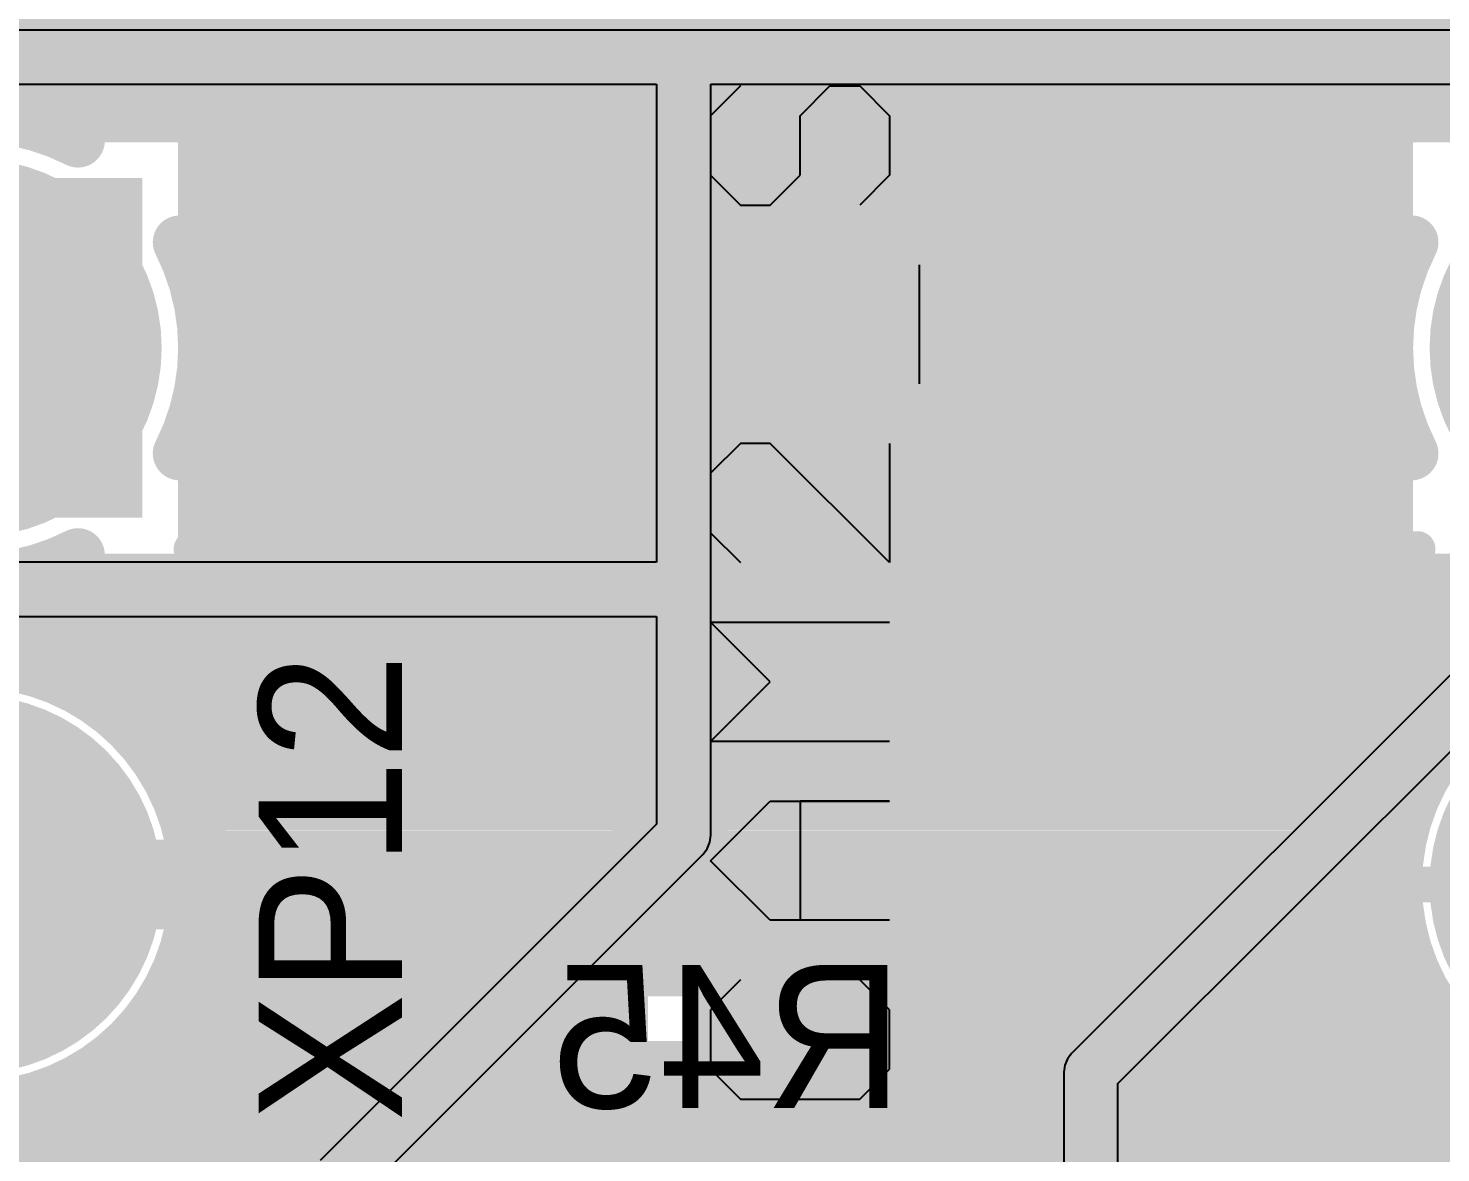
# Model space of a CAD drawing. Header units: millimetres. Extents: x 0.11 to 5.67, y 0.55 to 4.24.
# Drawn here: x 1.8607 to 2.1714, y 3.7116 to 3.9591 of the extents above; entities that cross this region are included whole.
import ezdxf

# ---------------------------------------------------------------- set-up
doc = ezdxf.new("R2010")
doc.units = ezdxf.units.MM
doc.header["$MEASUREMENT"] = 0
for name, color, linetype in [('BottomLayer', 5, 'Continuous'), ('BottomOverlay', 54, 'Continuous'), ('BottomPaste', 16, 'Continuous'), ('BottomSolder', 6, 'Continuous'), ('InternalPlane1', 76, 'Continuous'), ('InternalPlane2', 16, 'Continuous'), ('Mechanical3', 76, 'Continuous'), ('MultiLayer', 9, 'Continuous'), ('PadHoleLayer', 156, 'Continuous'), ('TopLayer', 1, 'Continuous'), ('TopOverlay', 2, 'Continuous'), ('TopSolder', 216, 'Continuous')]:
    doc.layers.add(name, color=color, linetype=linetype)

# ---------------------------------------------------------------- blocks, each defined once
blk = doc.blocks.new('MIF2X01PRP_40')
at = {"layer": 'BottomLayer', "const_width": 0.03543}
blk.add_lwpolyline([(-0.01772, 0.11811, 1), (0.01772, 0.11811, 1)], format="xyb", close=True, dxfattribs=at)
at = {"layer": 'BottomLayer'}
blk.add_solid([(-0.03543, -0.03543), (0.03543, -0.03543), (-0.03543, 0.03543), (0.03543, 0.03543)], dxfattribs=at)
at = {"layer": 'BottomSolder', "const_width": 0.0374}
blk.add_lwpolyline([(-0.0187, 0.11811, 1), (0.0187, 0.11811, 1)], format="xyb", close=True, dxfattribs=at)
at = {"layer": 'BottomSolder'}
blk.add_solid([(-0.0374, -0.0374), (0.0374, -0.0374), (-0.0374, 0.0374), (0.0374, 0.0374)], dxfattribs=at)
at = {"layer": 'InternalPlane1', "const_width": 0.04165}
for points in [[(-0.02083, 0.11811, 1), (0.02083, 0.11811, 1)], [(-0.02083, 0, 1), (0.02083, 0, 1)]]:
    blk.add_lwpolyline(points, format="xyb", close=True, dxfattribs=at)
at = {"layer": 'InternalPlane2', "const_width": 0.01181}
for points in [[(-0.02324, 0.16371, -0.240079), (0.02324, 0.16371)], [(-0.0456, 0.09487, -0.240079), (-0.0456, 0.14135)], [(0.02324, 0.07251, -0.240079), (-0.02324, 0.07251)], [(-0.02324, 0.0456, -0.240079), (0.02324, 0.0456)], [(-0.0456, -0.02324, -0.240079), (-0.0456, 0.02324)], [(0.02324, -0.0456, -0.240079), (-0.02324, -0.0456)]]:
    blk.add_lwpolyline(points, format="xyb", dxfattribs=at)
at = {"layer": 'InternalPlane2', "const_width": 0.00591}
for points in [[(-0.02619, 0.16371, 1), (-0.02028, 0.16371, 1)], [(-0.04856, 0.14135, 1), (-0.04265, 0.14135, 1)], [(-0.04856, 0.09487, 1), (-0.04265, 0.09487, 1)], [(-0.02619, 0.07251, 1), (-0.02028, 0.07251, 1)], [(-0.02619, 0.0456, 1), (-0.02028, 0.0456, 1)], [(-0.04856, 0.02324, 1), (-0.04265, 0.02324, 1)], [(-0.04856, -0.02324, 1), (-0.04265, -0.02324, 1)], [(-0.02619, -0.0456, 1), (-0.02028, -0.0456, 1)]]:
    blk.add_lwpolyline(points, format="xyb", close=True, dxfattribs=at)
at = {"layer": 'MultiLayer', "const_width": 0.03543}
blk.add_lwpolyline([(-0.01772, 0.11811, 1), (0.01772, 0.11811, 1)], format="xyb", close=True, dxfattribs=at)
at = {"layer": 'MultiLayer'}
blk.add_solid([(-0.03543, -0.03543), (0.03543, -0.03543), (-0.03543, 0.03543), (0.03543, 0.03543)], dxfattribs=at)
at = {"layer": 'PadHoleLayer', "const_width": 0.02165}
for points in [[(-0.01083, 0.11811, 1), (0.01083, 0.11811, 1)], [(-0.01083, 0, 1), (0.01083, 0, 1)]]:
    blk.add_lwpolyline(points, format="xyb", close=True, dxfattribs=at)
at = {"layer": 'TopLayer', "const_width": 0.03543}
blk.add_lwpolyline([(-0.01772, 0.11811, 1), (0.01772, 0.11811, 1)], format="xyb", close=True, dxfattribs=at)
at = {"layer": 'TopLayer'}
blk.add_solid([(-0.03543, -0.03543), (0.03543, -0.03543), (-0.03543, 0.03543), (0.03543, 0.03543)], dxfattribs=at)
at = {"layer": 'TopOverlay', "const_width": 0.00787}
for points in [[(-0.04823, 0.04429), (-0.14173, 0.04429)], [(-0.14173, 0.04429), (-0.14173, -0.34941)]]:
    blk.add_lwpolyline(points, dxfattribs=at)
at = {"layer": 'TopOverlay', "const_width": 0.00394}
for points in [[(-0.1437, 0.04429, 1), (-0.13976, 0.04429, 1)], [(-0.1437, 0.04429, 1), (-0.13976, 0.04429, 1)], [(-0.0502, 0.04429, 1), (-0.04626, 0.04429, 1)]]:
    blk.add_lwpolyline(points, format="xyb", close=True, dxfattribs=at)
at = {"layer": 'TopSolder', "const_width": 0.0374}
blk.add_lwpolyline([(-0.0187, 0.11811, 1), (0.0187, 0.11811, 1)], format="xyb", close=True, dxfattribs=at)
at = {"layer": 'TopSolder'}
blk.add_solid([(-0.0374, -0.0374), (0.0374, -0.0374), (-0.0374, 0.0374), (0.0374, 0.0374)], dxfattribs=at)
blk = doc.blocks.new('MIF2X01PRP_43')
at = {"layer": 'InternalPlane1', "const_width": 0.04165}
for points in [[(-0.02083, 0.11811, 1), (0.02083, 0.11811, 1)], [(-0.02083, 0, 1), (0.02083, 0, 1)]]:
    blk.add_lwpolyline(points, format="xyb", close=True, dxfattribs=at)
at = {"layer": 'InternalPlane2', "const_width": 0.01181}
for points in [[(0.0456, 0.14135, -0.240079), (0.0456, 0.09487)], [(0.0456, 0.02324, -0.240079), (0.0456, -0.02324)]]:
    blk.add_lwpolyline(points, format="xyb", dxfattribs=at)
at = {"layer": 'InternalPlane2', "const_width": 0.00591}
for points in [[(0.04265, 0.14135, 1), (0.04856, 0.14135, 1)], [(0.04265, 0.09487, 1), (0.04856, 0.09487, 1)], [(0.04265, 0.02324, 1), (0.04856, 0.02324, 1)], [(0.04265, -0.02324, 1), (0.04856, -0.02324, 1)]]:
    blk.add_lwpolyline(points, format="xyb", close=True, dxfattribs=at)
at = {"layer": 'TopOverlay', "const_width": 0.00787}
for points in [[(0.13976, 0.04429), (0.04429, 0.04429)], [(0.13976, 0.04429), (0.13976, -0.34941)]]:
    blk.add_lwpolyline(points, dxfattribs=at)
at = {"layer": 'TopOverlay', "const_width": 0.00394}
for points in [[(0.04232, 0.04429, 1), (0.04626, 0.04429, 1)], [(0.1378, 0.04429, 1), (0.14173, 0.04429, 1)], [(0.1378, 0.04429, 1), (0.14173, 0.04429, 1)]]:
    blk.add_lwpolyline(points, format="xyb", close=True, dxfattribs=at)
blk = doc.blocks.new('R2512_B_131')
at = {"layer": 'BottomLayer'}
for points in [[(-0.14075, -0.06594), (-0.06988, -0.06594), (-0.14075, 0.06791), (-0.06988, 0.06791)], [(0.06398, -0.06594), (0.13484, -0.06594), (0.06398, 0.06791), (0.13484, 0.06791)]]:
    blk.add_solid(points, dxfattribs=at)
at = {"layer": 'BottomOverlay', "const_width": 0.00787}
for points in [[(-0.15256, 0.07972), (-0.15256, -0.07776)], [(-0.15256, 0.07972), (0.14665, 0.07972)], [(0.14665, 0.07972), (0.14665, -0.07776)], [(-0.15256, -0.07776), (0.14665, -0.07776)]]:
    blk.add_lwpolyline(points, dxfattribs=at)
at = {"layer": 'BottomOverlay', "const_width": 0.00394}
for points in [[(-0.15453, 0.07972, 1), (-0.15059, 0.07972, 1)], [(-0.15453, 0.07972, 1), (-0.15059, 0.07972, 1)], [(0.14469, 0.07972, 1), (0.14862, 0.07972, 1)], [(0.14469, 0.07972, 1), (0.14862, 0.07972, 1)], [(-0.15453, -0.07776, 1), (-0.15059, -0.07776, 1)], [(-0.15453, -0.07776, 1), (-0.15059, -0.07776, 1)], [(0.14469, -0.07776, 1), (0.14862, -0.07776, 1)], [(0.14469, -0.07776, 1), (0.14862, -0.07776, 1)]]:
    blk.add_lwpolyline(points, format="xyb", close=True, dxfattribs=at)
at = {"layer": 'BottomPaste'}
for points in [[(-0.14075, -0.06594), (-0.06988, -0.06594), (-0.14075, 0.06791), (-0.06988, 0.06791)], [(0.06398, -0.06594), (0.13484, -0.06594), (0.06398, 0.06791), (0.13484, 0.06791)]]:
    blk.add_solid(points, dxfattribs=at)
at = {"layer": 'BottomSolder'}
for points in [[(-0.14272, -0.06791), (-0.06791, -0.06791), (-0.14272, 0.06988), (-0.06791, 0.06988)], [(0.06201, -0.06791), (0.13681, -0.06791), (0.06201, 0.06988), (0.13681, 0.06988)]]:
    blk.add_solid(points, dxfattribs=at)
at = {"layer": 'Mechanical3'}
for p, q in [((-0.13484, 0.00984), (-0.13484, -0.02164)), ((-0.12435, -0.00065), (-0.11385, 0.00984)), ((-0.08761, 0.00984), (-0.08761, -0.02164)), ((-0.06662, 0.00984), (-0.07187, 0.00459)), ((-0.05613, 0.00984), (-0.06662, 0.00984)), ((-0.05088, 0.00459), (-0.05613, 0.00984)), ((-0.05088, -0.0059), (-0.05088, 0.00459)), ((-0.1191, -0.00065), (-0.13484, -0.00065)), ((-0.11385, -0.0059), (-0.1191, -0.00065)), ((-0.11385, -0.0164), (-0.11385, -0.0059)), ((-0.08761, -0.02164), (-0.10336, -0.0059)), ((-0.10336, -0.0059), (-0.08237, -0.0059)), ((-0.07187, -0.02164), (-0.07187, -0.0059)), ((-0.07187, -0.0059), (-0.06138, -0.01115)), ((-0.05613, -0.01115), (-0.05088, -0.0059)), ((-0.06138, -0.01115), (-0.05613, -0.01115)), ((-0.1191, -0.02164), (-0.11385, -0.0164)), ((-0.13484, -0.02164), (-0.1191, -0.02164)), ((-0.05088, -0.02164), (-0.07187, -0.02164))]:
    blk.add_line(p, q, dxfattribs=at)

msp = doc.modelspace()

# ---------------------------------------------------------------- linework, layer by layer
at = {"layer": 'BottomLayer', "const_width": 0.00787}
for points in [[(0.96036, 3.95964), (2.50595, 3.95964)], [(0.95572, 3.95176), (2.50921, 3.95176)], [(0.95029, 3.94389), (2.51451, 3.94389)], [(1.79921, 3.93799), (1.89764, 3.93799)], [(1.89764, 3.83957), (1.89764, 3.93799)], [(1.89764, 3.93601), (2.16142, 3.93601)], [(2.16142, 3.93799), (2.25984, 3.93799)], [(2.16142, 3.83957), (2.16142, 3.93799)], [(1.89764, 3.92814), (2.16142, 3.92814)], [(1.89764, 3.92027), (2.16142, 3.92027)], [(1.89764, 3.91239), (2.16142, 3.91239)], [(1.89764, 3.90452), (2.16142, 3.90452)], [(1.89764, 3.89664), (2.16142, 3.89664)], [(1.89764, 3.88877), (2.16142, 3.88877)], [(1.89764, 3.8809), (2.16142, 3.8809)], [(1.89764, 3.87302), (2.16142, 3.87302)], [(1.89764, 3.86515), (2.16142, 3.86515)], [(1.89764, 3.85727), (2.16142, 3.85727)], [(1.89764, 3.8494), (2.16142, 3.8494)], [(1.79921, 3.83957), (1.89764, 3.83957)], [(1.89764, 3.84153), (2.16142, 3.84153)], [(2.16142, 3.83957), (2.25984, 3.83957)], [(1.04626, 3.83365), (2.50598, 3.83365)], [(1.04626, 3.82578), (2.50422, 3.82578)], [(1.86224, 3.8179), (2.19682, 3.8179)], [(1.87797, 3.81003), (2.18109, 3.81003)], [(1.88625, 3.80216), (2.17281, 3.80216)], [(1.8916, 3.79428), (2.16745, 3.79428)], [(1.89505, 3.78641), (2.164, 3.78641)], [(1.89701, 3.77853), (2.16205, 3.77853)], [(1.89764, 3.77066), (2.16142, 3.77066)], [(1.897, 3.76279), (2.16205, 3.76279)], [(1.89505, 3.75491), (2.16401, 3.75491)], [(1.91732, 3.75), (2.11811, 3.75)], [(1.89159, 3.74704), (1.90752, 3.74704)], [(2.12792, 3.74704), (2.16746, 3.74704)], [(2.13064, 3.74481), (2.14245, 3.733)], [(1.88623, 3.73916), (1.901, 3.73916)], [(2.13628, 3.73916), (2.17282, 3.73916)], [(1.87794, 3.73129), (1.89959, 3.73129)], [(1.89876, 3.65665), (1.89961, 3.73248)], [(1.91635, 3.64487), (1.91732, 3.73228)], [(1.91731, 3.73129), (2.1191, 3.73129)], [(1.91732, 3.73228), (2.11811, 3.73228)], [(2.11811, 3.73228), (2.12992, 3.72047)], [(2.14395, 3.73129), (2.18111, 3.73129)], [(1.86217, 3.72342), (1.89951, 3.72342)], [(1.91722, 3.72342), (2.12698, 3.72342)], [(2.14739, 3.72342), (2.19688, 3.72342)], [(2.12992, 3.58071), (2.12992, 3.72047)], [(2.14764, 3.65374), (2.14764, 3.72047)], [(1.78404, 3.71554), (1.89942, 3.71554)], [(1.91714, 3.71554), (2.12992, 3.71554)], [(2.14764, 3.71554), (2.41393, 3.71554)], [(1.78543, 3.70767), (1.89933, 3.70767)], [(1.91705, 3.70767), (2.12992, 3.70767)], [(2.14764, 3.70767), (2.41112, 3.70767)]]:
    msp.add_lwpolyline(points, dxfattribs=at)
at = {"layer": 'BottomLayer'}
for points, const_width in [([(1.89567, 3.93799, 1), (1.89961, 3.93799, 1)], 0.00394), ([(1.89567, 3.93799, 1), (1.89961, 3.93799, 1)], 0.00394), ([(1.89567, 3.93601, 1), (1.89961, 3.93601, 1)], 0.00394), ([(2.15945, 3.93799, 1), (2.16339, 3.93799, 1)], 0.00394), ([(2.15945, 3.93799, 1), (2.16339, 3.93799, 1)], 0.00394), ([(2.15945, 3.93601, 1), (2.16339, 3.93601, 1)], 0.00394), ([(1.89567, 3.92814, 1), (1.89961, 3.92814, 1)], 0.00394), ([(2.15945, 3.92814, 1), (2.16339, 3.92814, 1)], 0.00394), ([(1.89567, 3.92027, 1), (1.89961, 3.92027, 1)], 0.00394), ([(2.15945, 3.92027, 1), (2.16339, 3.92027, 1)], 0.00394), ([(1.89567, 3.91239, 1), (1.89961, 3.91239, 1)], 0.00394), ([(2.15945, 3.91239, 1), (2.16339, 3.91239, 1)], 0.00394), ([(1.89567, 3.90452, 1), (1.89961, 3.90452, 1)], 0.00394), ([(2.15945, 3.90452, 1), (2.16339, 3.90452, 1)], 0.00394), ([(1.89567, 3.89664, 1), (1.89961, 3.89664, 1)], 0.00394), ([(2.15945, 3.89664, 1), (2.16339, 3.89664, 1)], 0.00394), ([(1.89567, 3.88877, 1), (1.89961, 3.88877, 1)], 0.00394), ([(2.15945, 3.88877, 1), (2.16339, 3.88877, 1)], 0.00394), ([(1.89567, 3.8809, 1), (1.89961, 3.8809, 1)], 0.00394), ([(2.15945, 3.8809, 1), (2.16339, 3.8809, 1)], 0.00394), ([(1.89567, 3.87302, 1), (1.89961, 3.87302, 1)], 0.00394), ([(2.15945, 3.87302, 1), (2.16339, 3.87302, 1)], 0.00394), ([(1.89567, 3.86515, 1), (1.89961, 3.86515, 1)], 0.00394), ([(2.15945, 3.86515, 1), (2.16339, 3.86515, 1)], 0.00394), ([(1.89567, 3.85727, 1), (1.89961, 3.85727, 1)], 0.00394), ([(2.15945, 3.85727, 1), (2.16339, 3.85727, 1)], 0.00394), ([(1.89567, 3.8494, 1), (1.89961, 3.8494, 1)], 0.00394), ([(2.15945, 3.8494, 1), (2.16339, 3.8494, 1)], 0.00394), ([(1.89567, 3.84153, 1), (1.89961, 3.84153, 1)], 0.00394), ([(1.89567, 3.83957, 1), (1.89961, 3.83957, 1)], 0.00394), ([(1.89567, 3.83957, 1), (1.89961, 3.83957, 1)], 0.00394), ([(2.15945, 3.84153, 1), (2.16339, 3.84153, 1)], 0.00394), ([(2.15945, 3.83957, 1), (2.16339, 3.83957, 1)], 0.00394), ([(2.15945, 3.83957, 1), (2.16339, 3.83957, 1)], 0.00394), ([(1.89764, 3.77067, 1), (1.79921, 3.77067, 1)], 0.00787), ([(1.86027, 3.8179, 1), (1.86421, 3.8179, 1)], 0.00394), ([(2.25984, 3.77067, 1), (2.16142, 3.77067, 1)], 0.00787), ([(1.876, 3.81003, 1), (1.87993, 3.81003, 1)], 0.00394), ([(1.88428, 3.80216, 1), (1.88822, 3.80216, 1)], 0.00394), ([(2.17084, 3.80216, 1), (2.17478, 3.80216, 1)], 0.00394), ([(1.88963, 3.79428, 1), (1.89357, 3.79428, 1)], 0.00394), ([(2.16548, 3.79428, 1), (2.16942, 3.79428, 1)], 0.00394), ([(1.89308, 3.78641, 1), (1.89702, 3.78641, 1)], 0.00394), ([(2.16203, 3.78641, 1), (2.16597, 3.78641, 1)], 0.00394), ([(1.89504, 3.77853, 1), (1.89897, 3.77853, 1)], 0.00394), ([(2.16008, 3.77853, 1), (2.16402, 3.77853, 1)], 0.00394), ([(1.89567, 3.77067, 1), (1.89961, 3.77067, 1)], 0.00394), ([(1.89567, 3.77066, 1), (1.89961, 3.77066, 1)], 0.00394), ([(2.15945, 3.77067, 1), (2.16339, 3.77067, 1)], 0.00394), ([(2.15945, 3.77066, 1), (2.16339, 3.77066, 1)], 0.00394), ([(1.89503, 3.76279, 1), (1.89897, 3.76279, 1)], 0.00394), ([(2.16008, 3.76279, 1), (2.16402, 3.76279, 1)], 0.00394), ([(1.89308, 3.75491, 1), (1.89702, 3.75491, 1)], 0.00394), ([(2.16204, 3.75491, 1), (2.16598, 3.75491, 1)], 0.00394), ([(1.91535, 3.75, 1), (1.91929, 3.75, 1)], 0.00394), ([(1.91535, 3.75, 1), (1.91929, 3.75, 1)], 0.00394), ([(1.91535, 3.75, 1), (1.91929, 3.75, 1)], 0.00394), ([(2.11614, 3.75, 1), (2.12008, 3.75, 1)], 0.00394), ([(2.11614, 3.75, 1), (2.12008, 3.75, 1)], 0.00394), ([(2.11614, 3.75, 1), (2.12008, 3.75, 1)], 0.00394), ([(1.88962, 3.74704, 1), (1.89356, 3.74704, 1)], 0.00394), ([(1.90555, 3.74704, 1), (1.90948, 3.74704, 1)], 0.00394), ([(2.12595, 3.74704, 1), (2.12989, 3.74704, 1)], 0.00394), ([(2.16549, 3.74704, 1), (2.16943, 3.74704, 1)], 0.00394), ([(2.12867, 3.74481, 1), (2.13261, 3.74481, 1)], 0.00394), ([(2.12867, 3.74481, 1), (2.13261, 3.74481, 1)], 0.00394), ([(2.12867, 3.74481, 1), (2.13261, 3.74481, 1)], 0.00394), ([(1.88426, 3.73916, 1), (1.8882, 3.73916, 1)], 0.00394), ([(1.89903, 3.73916, 1), (1.90297, 3.73916, 1)], 0.00394), ([(2.13432, 3.73916, 1), (2.13825, 3.73916, 1)], 0.00394), ([(2.17086, 3.73916, 1), (2.17479, 3.73916, 1)], 0.00394), ([(1.87597, 3.73129, 1), (1.87991, 3.73129, 1)], 0.00394), ([(1.89763, 3.73129, 1), (1.90156, 3.73129, 1)], 0.00394), ([(1.89764, 3.73248, 1), (1.90158, 3.73248, 1)], 0.00394), ([(1.89764, 3.73248, 1), (1.90158, 3.73248, 1)], 0.00394), ([(1.89764, 3.73248, 1), (1.90158, 3.73248, 1)], 0.00394), ([(1.91534, 3.73129, 1), (1.91928, 3.73129, 1)], 0.00394), ([(1.91535, 3.73228, 1), (1.91929, 3.73228, 1)], 0.00394), ([(1.91535, 3.73228, 1), (1.91929, 3.73228, 1)], 0.00394), ([(2.11614, 3.73228, 1), (2.12008, 3.73228, 1)], 0.00394), ([(2.11614, 3.73228, 1), (2.12008, 3.73228, 1)], 0.00394), ([(2.11714, 3.73129, 1), (2.12107, 3.73129, 1)], 0.00394), ([(2.14048, 3.733, 1), (2.14442, 3.733, 1)], 0.00394), ([(2.14048, 3.733, 1), (2.14442, 3.733, 1)], 0.00394), ([(2.14048, 3.733, 1), (2.14442, 3.733, 1)], 0.00394), ([(2.14198, 3.73129, 1), (2.14592, 3.73129, 1)], 0.00394), ([(1.8602, 3.72342, 1), (1.86414, 3.72342, 1)], 0.00394), ([(1.89754, 3.72342, 1), (1.90147, 3.72342, 1)], 0.00394), ([(1.91526, 3.72342, 1), (1.91919, 3.72342, 1)], 0.00394), ([(2.12501, 3.72342, 1), (2.12895, 3.72342, 1)], 0.00394), ([(2.14542, 3.72342, 1), (2.14936, 3.72342, 1)], 0.00394), ([(2.12795, 3.72047, 1), (2.13189, 3.72047, 1)], 0.00394), ([(2.12795, 3.72047, 1), (2.13189, 3.72047, 1)], 0.00394), ([(2.14567, 3.72047, 1), (2.14961, 3.72047, 1)], 0.00394), ([(2.14567, 3.72047, 1), (2.14961, 3.72047, 1)], 0.00394), ([(2.14567, 3.72047, 1), (2.14961, 3.72047, 1)], 0.00394), ([(1.89745, 3.71554, 1), (1.90139, 3.71554, 1)], 0.00394), ([(1.91517, 3.71554, 1), (1.9191, 3.71554, 1)], 0.00394), ([(2.12795, 3.71554, 1), (2.13189, 3.71554, 1)], 0.00394), ([(2.14567, 3.71554, 1), (2.14961, 3.71554, 1)], 0.00394)]:
    msp.add_lwpolyline(points, format="xyb", close=True, dxfattribs=dict(at, const_width=const_width))
at = {"layer": 'BottomLayer', "const_width": 0.00787}
for points in [[(1.89961, 3.73248, -0.410946), (1.91732, 3.75)], [(1.89961, 3.73248, -0.410946), (1.91732, 3.75)], [(2.11811, 3.75, -0.198912), (2.13064, 3.74481)], [(2.11811, 3.75, -0.198912), (2.13064, 3.74481)], [(2.14245, 3.733, -0.198912), (2.14764, 3.72047)], [(2.14245, 3.733, -0.198912), (2.14764, 3.72047)]]:
    msp.add_lwpolyline(points, format="xyb", dxfattribs=at)
at = {"layer": 'InternalPlane2'}
for p, q in [((2.27756, 3.95871), (1.00197, 3.95871)), ((1.62899, 3.9468), (1.99896, 3.9468)), ((1.99896, 3.9468), (1.99896, 3.84159)), ((2.01088, 3.7815), (2.01088, 3.9468)), ((2.01088, 3.9468), (2.2716, 3.9468)), ((1.99896, 3.84159), (1.80118, 3.84159)), ((1.80365, 3.82967), (1.99896, 3.82967)), ((1.99896, 3.82967), (1.99896, 3.78396)), ((2.18181, 3.82508), (2.09028, 3.73354)), ((2.10044, 3.72686), (2.18849, 3.81491)), ((1.99896, 3.78396), (1.92492, 3.70992)), ((2.01067, 3.77995), (2.01088, 3.7815)), ((2.00913, 3.77728), (2.01008, 3.77852)), ((2.01008, 3.77852), (2.01067, 3.77995)), ((1.93509, 3.70324), (2.00913, 3.77728)), ((2.08933, 3.73231), (2.08873, 3.73087)), ((2.09028, 3.73354), (2.08933, 3.73231)), ((2.08873, 3.73087), (2.08853, 3.72933)), ((2.08853, 3.72933), (2.08853, 3.41732)), ((2.10044, 3.41979), (2.10044, 3.72686))]:
    msp.add_line(p, q, dxfattribs=at)
at = {"layer": 'InternalPlane2', "const_width": 0.01181}
for points in [[(1.21654, 3.95276), (2.27756, 3.95276)], [(2.00492, 3.7815), (2.00492, 3.95079)], [(1.80118, 3.83563), (2.00295, 3.83563)], [(2.09449, 3.72933), (2.18602, 3.82087)], [(1.92913, 3.70571), (2.00492, 3.7815)], [(2.09449, 3.41732), (2.09449, 3.72933)], [(1.92913, 3.55807), (1.92913, 3.70571)]]:
    msp.add_lwpolyline(points, dxfattribs=at)
at = {"layer": 'InternalPlane2', "const_width": 0.00591}
for points in [[(2.00197, 3.95079, 1), (2.00787, 3.95079, 1)], [(2, 3.83563, 1), (2.00591, 3.83563, 1)], [(2.00197, 3.7815, 1), (2.00787, 3.7815, 1)], [(2.00197, 3.7815, 1), (2.00787, 3.7815, 1)], [(2.09154, 3.72933, 1), (2.09744, 3.72933, 1)], [(2.09154, 3.72933, 1), (2.09744, 3.72933, 1)], [(1.92618, 3.70571, 1), (1.93209, 3.70571, 1)], [(1.92618, 3.70571, 1), (1.93209, 3.70571, 1)]]:
    msp.add_lwpolyline(points, format="xyb", close=True, dxfattribs=at)
at = {"layer": 'TopLayer'}
for points, const_width in [([(1.99311, 3.72933), (1.99311, 4.14665)], 0.00787), ([(2.01083, 3.72933), (2.01083, 4.14665)], 0.00787), ([(1.64567, 3.95964), (1.99311, 3.95964)], 0.00787), ([(2.01083, 3.95964), (2.34449, 3.95964)], 0.00787), ([(1.64567, 3.95176), (1.99311, 3.95176)], 0.00787), ([(2.01083, 3.95176), (2.34449, 3.95176)], 0.00787), ([(1.64567, 3.94389), (1.99311, 3.94389)], 0.00787), ([(2.01083, 3.94389), (2.34449, 3.94389)], 0.00787), ([(1.79921, 3.93799), (1.89764, 3.93799)], 0.00787), ([(1.89764, 3.83957), (1.89764, 3.93799)], 0.00787), ([(1.89764, 3.93601), (1.99311, 3.93601)], 0.00787), ([(2.01083, 3.93601), (2.16142, 3.93601)], 0.00787), ([(2.16142, 3.93799), (2.25984, 3.93799)], 0.00787), ([(2.16142, 3.83957), (2.16142, 3.93799)], 0.00787), ([(1.89764, 3.92814), (1.99311, 3.92814)], 0.00787), ([(2.01083, 3.92814), (2.16142, 3.92814)], 0.00787), ([(1.89764, 3.92027), (1.99311, 3.92027)], 0.00787), ([(2.01083, 3.92027), (2.16142, 3.92027)], 0.00787), ([(1.89764, 3.91239), (1.99311, 3.91239)], 0.00787), ([(2.01083, 3.91239), (2.16142, 3.91239)], 0.00787), ([(1.89764, 3.90452), (1.99311, 3.90452)], 0.00787), ([(2.01083, 3.90452), (2.16142, 3.90452)], 0.00787), ([(1.89764, 3.89664), (1.99311, 3.89664)], 0.00787), ([(2.01083, 3.89664), (2.16142, 3.89664)], 0.00787), ([(1.89764, 3.88877), (1.99311, 3.88877)], 0.00787), ([(2.01083, 3.88877), (2.16142, 3.88877)], 0.00787), ([(1.89764, 3.8809), (1.99311, 3.8809)], 0.00787), ([(2.01083, 3.8809), (2.16142, 3.8809)], 0.00787), ([(1.89764, 3.87302), (1.99311, 3.87302)], 0.00787), ([(2.01083, 3.87302), (2.16142, 3.87302)], 0.00787), ([(1.89764, 3.86515), (1.99311, 3.86515)], 0.00787), ([(2.01083, 3.86515), (2.16142, 3.86515)], 0.00787), ([(1.89764, 3.85727), (1.99311, 3.85727)], 0.00787), ([(2.01083, 3.85727), (2.16142, 3.85727)], 0.00787), ([(1.89764, 3.8494), (1.99311, 3.8494)], 0.00787), ([(2.01083, 3.8494), (2.16142, 3.8494)], 0.00787), ([(1.79921, 3.83957), (1.89764, 3.83957)], 0.00787), ([(1.89764, 3.84153), (1.99311, 3.84153)], 0.00787), ([(2.01083, 3.84153), (2.16142, 3.84153)], 0.00787), ([(2.16142, 3.83957), (2.25984, 3.83957)], 0.00787), ([(1.64567, 3.83365), (1.99311, 3.83365)], 0.00787), ([(2.01083, 3.83365), (2.34449, 3.83365)], 0.00787), ([(1.64567, 3.82578), (1.99311, 3.82578)], 0.00787), ([(2.01083, 3.82578), (2.34449, 3.82578)], 0.00787), ([(1.84937, 3.8179), (1.99311, 3.8179)], 0.00787), ([(2.01083, 3.8179), (2.20969, 3.8179)], 0.00787), ([(1.87455, 3.81003), (1.99311, 3.81003)], 0.00787), ([(2.01083, 3.81003), (2.1845, 3.81003)], 0.00787), ([(1.88365, 3.80216), (1.99311, 3.80216)], 0.00787), ([(2.01083, 3.80216), (2.17541, 3.80216)], 0.00787), ([(1.88935, 3.79428), (1.99311, 3.79428)], 0.00787), ([(2.01083, 3.79428), (2.16971, 3.79428)], 0.00787), ([(1.89297, 3.78641), (1.99311, 3.78641)], 0.00787), ([(2.01083, 3.78641), (2.16608, 3.78641)], 0.00787), ([(1.89501, 3.77853), (1.99311, 3.77853)], 0.00787), ([(2.01083, 3.77853), (2.16405, 3.77853)], 0.00787), ([(1.84843, 3.77067), (1.89173, 3.77067)], 0.01969), ([(1.89567, 3.77066), (1.99311, 3.77066)], 0.00787), ([(2.01083, 3.77066), (2.16339, 3.77066)], 0.00787), ([(2.16732, 3.77067), (2.21063, 3.77067)], 0.00787), ([(1.89501, 3.76279), (1.99311, 3.76279)], 0.00787), ([(2.01083, 3.76279), (2.16405, 3.76279)], 0.00787), ([(1.89296, 3.75491), (1.99311, 3.75491)], 0.00787), ([(2.01083, 3.75491), (2.16609, 3.75491)], 0.00787), ([(1.88933, 3.74704), (1.99311, 3.74704)], 0.00787), ([(2.01083, 3.74704), (2.16972, 3.74704)], 0.00787), ([(1.88363, 3.73916), (1.99311, 3.73916)], 0.00787), ([(2.01083, 3.73916), (2.17542, 3.73916)], 0.00787), ([(1.87453, 3.73129), (1.99311, 3.73129)], 0.00787), ([(2.01083, 3.73129), (2.18453, 3.73129)], 0.00787), ([(1.95276, 3.68898), (1.99311, 3.72933)], 0.00787), ([(1.64567, 3.72342), (1.9872, 3.72342)], 0.00787), ([(2.00981, 3.72342), (2.34449, 3.72342)], 0.00787), ([(1.64567, 3.71554), (1.97932, 3.71554)], 0.00787), ([(1.97047, 3.68164), (2.00564, 3.7168)], 0.00787), ([(2.00438, 3.71554), (2.34449, 3.71554)], 0.00787), ([(1.64497, 3.70767), (1.97145, 3.70767)], 0.00787), ([(1.9965, 3.70767), (2.34449, 3.70767)], 0.00787)]:
    msp.add_lwpolyline(points, dxfattribs=dict(at, const_width=const_width))
for points, const_width in [([(1.99114, 3.95964, 1), (1.99508, 3.95964, 1)], 0.00394), ([(2.00886, 3.95964, 1), (2.0128, 3.95964, 1)], 0.00394), ([(1.99114, 3.95176, 1), (1.99508, 3.95176, 1)], 0.00394), ([(2.00886, 3.95176, 1), (2.0128, 3.95176, 1)], 0.00394), ([(1.99114, 3.94389, 1), (1.99508, 3.94389, 1)], 0.00394), ([(2.00886, 3.94389, 1), (2.0128, 3.94389, 1)], 0.00394), ([(1.89567, 3.93799, 1), (1.89961, 3.93799, 1)], 0.00394), ([(1.89567, 3.93799, 1), (1.89961, 3.93799, 1)], 0.00394), ([(1.89567, 3.93601, 1), (1.89961, 3.93601, 1)], 0.00394), ([(1.99114, 3.93601, 1), (1.99508, 3.93601, 1)], 0.00394), ([(2.00886, 3.93601, 1), (2.0128, 3.93601, 1)], 0.00394), ([(2.15945, 3.93799, 1), (2.16339, 3.93799, 1)], 0.00394), ([(2.15945, 3.93799, 1), (2.16339, 3.93799, 1)], 0.00394), ([(2.15945, 3.93601, 1), (2.16339, 3.93601, 1)], 0.00394), ([(1.89567, 3.92814, 1), (1.89961, 3.92814, 1)], 0.00394), ([(1.99114, 3.92814, 1), (1.99508, 3.92814, 1)], 0.00394), ([(2.00886, 3.92814, 1), (2.0128, 3.92814, 1)], 0.00394), ([(2.15945, 3.92814, 1), (2.16339, 3.92814, 1)], 0.00394), ([(1.89567, 3.92027, 1), (1.89961, 3.92027, 1)], 0.00394), ([(1.99114, 3.92027, 1), (1.99508, 3.92027, 1)], 0.00394), ([(2.00886, 3.92027, 1), (2.0128, 3.92027, 1)], 0.00394), ([(2.15945, 3.92027, 1), (2.16339, 3.92027, 1)], 0.00394), ([(1.89567, 3.91239, 1), (1.89961, 3.91239, 1)], 0.00394), ([(1.99114, 3.91239, 1), (1.99508, 3.91239, 1)], 0.00394), ([(2.00886, 3.91239, 1), (2.0128, 3.91239, 1)], 0.00394), ([(2.15945, 3.91239, 1), (2.16339, 3.91239, 1)], 0.00394), ([(1.89567, 3.90452, 1), (1.89961, 3.90452, 1)], 0.00394), ([(1.99114, 3.90452, 1), (1.99508, 3.90452, 1)], 0.00394), ([(2.00886, 3.90452, 1), (2.0128, 3.90452, 1)], 0.00394), ([(2.15945, 3.90452, 1), (2.16339, 3.90452, 1)], 0.00394), ([(1.89567, 3.89664, 1), (1.89961, 3.89664, 1)], 0.00394), ([(1.99114, 3.89664, 1), (1.99508, 3.89664, 1)], 0.00394), ([(2.00886, 3.89664, 1), (2.0128, 3.89664, 1)], 0.00394), ([(2.15945, 3.89664, 1), (2.16339, 3.89664, 1)], 0.00394), ([(1.89567, 3.88877, 1), (1.89961, 3.88877, 1)], 0.00394), ([(1.99114, 3.88877, 1), (1.99508, 3.88877, 1)], 0.00394), ([(2.00886, 3.88877, 1), (2.0128, 3.88877, 1)], 0.00394), ([(2.15945, 3.88877, 1), (2.16339, 3.88877, 1)], 0.00394), ([(1.89567, 3.8809, 1), (1.89961, 3.8809, 1)], 0.00394), ([(1.99114, 3.8809, 1), (1.99508, 3.8809, 1)], 0.00394), ([(2.00886, 3.8809, 1), (2.0128, 3.8809, 1)], 0.00394), ([(2.15945, 3.8809, 1), (2.16339, 3.8809, 1)], 0.00394), ([(1.89567, 3.87302, 1), (1.89961, 3.87302, 1)], 0.00394), ([(1.99114, 3.87302, 1), (1.99508, 3.87302, 1)], 0.00394), ([(2.00886, 3.87302, 1), (2.0128, 3.87302, 1)], 0.00394), ([(2.15945, 3.87302, 1), (2.16339, 3.87302, 1)], 0.00394), ([(1.89567, 3.86515, 1), (1.89961, 3.86515, 1)], 0.00394), ([(1.99114, 3.86515, 1), (1.99508, 3.86515, 1)], 0.00394), ([(2.00886, 3.86515, 1), (2.0128, 3.86515, 1)], 0.00394), ([(2.15945, 3.86515, 1), (2.16339, 3.86515, 1)], 0.00394), ([(1.89567, 3.85727, 1), (1.89961, 3.85727, 1)], 0.00394), ([(1.99114, 3.85727, 1), (1.99508, 3.85727, 1)], 0.00394), ([(2.00886, 3.85727, 1), (2.0128, 3.85727, 1)], 0.00394), ([(2.15945, 3.85727, 1), (2.16339, 3.85727, 1)], 0.00394), ([(1.89567, 3.8494, 1), (1.89961, 3.8494, 1)], 0.00394), ([(1.99114, 3.8494, 1), (1.99508, 3.8494, 1)], 0.00394), ([(2.00886, 3.8494, 1), (2.0128, 3.8494, 1)], 0.00394), ([(2.15945, 3.8494, 1), (2.16339, 3.8494, 1)], 0.00394), ([(1.89567, 3.84153, 1), (1.89961, 3.84153, 1)], 0.00394), ([(1.89567, 3.83957, 1), (1.89961, 3.83957, 1)], 0.00394), ([(1.89567, 3.83957, 1), (1.89961, 3.83957, 1)], 0.00394), ([(1.99114, 3.84153, 1), (1.99508, 3.84153, 1)], 0.00394), ([(2.00886, 3.84153, 1), (2.0128, 3.84153, 1)], 0.00394), ([(2.15945, 3.84153, 1), (2.16339, 3.84153, 1)], 0.00394), ([(2.15945, 3.83957, 1), (2.16339, 3.83957, 1)], 0.00394), ([(2.15945, 3.83957, 1), (2.16339, 3.83957, 1)], 0.00394), ([(1.99114, 3.83365, 1), (1.99508, 3.83365, 1)], 0.00394), ([(2.00886, 3.83365, 1), (2.0128, 3.83365, 1)], 0.00394), ([(1.99114, 3.82578, 1), (1.99508, 3.82578, 1)], 0.00394), ([(2.00886, 3.82578, 1), (2.0128, 3.82578, 1)], 0.00394), ([(1.89567, 3.77067, 1), (1.80118, 3.77067, 1)], 0.00787), ([(1.99114, 3.8179, 1), (1.99508, 3.8179, 1)], 0.00394), ([(2.00886, 3.8179, 1), (2.0128, 3.8179, 1)], 0.00394), ([(2.25787, 3.77067, 1), (2.16339, 3.77067, 1)], 0.00787), ([(1.87259, 3.81003, 1), (1.87652, 3.81003, 1)], 0.00394), ([(1.99114, 3.81003, 1), (1.99508, 3.81003, 1)], 0.00394), ([(2.00886, 3.81003, 1), (2.0128, 3.81003, 1)], 0.00394), ([(1.88168, 3.80216, 1), (1.88562, 3.80216, 1)], 0.00394), ([(1.99114, 3.80216, 1), (1.99508, 3.80216, 1)], 0.00394), ([(2.00886, 3.80216, 1), (2.0128, 3.80216, 1)], 0.00394), ([(1.88738, 3.79428, 1), (1.89131, 3.79428, 1)], 0.00394), ([(1.99114, 3.79428, 1), (1.99508, 3.79428, 1)], 0.00394), ([(2.00886, 3.79428, 1), (2.0128, 3.79428, 1)], 0.00394), ([(2.16774, 3.79428, 1), (2.17168, 3.79428, 1)], 0.00394), ([(1.891, 3.78641, 1), (1.89494, 3.78641, 1)], 0.00394), ([(1.99114, 3.78641, 1), (1.99508, 3.78641, 1)], 0.00394), ([(2.00886, 3.78641, 1), (2.0128, 3.78641, 1)], 0.00394), ([(2.16412, 3.78641, 1), (2.16805, 3.78641, 1)], 0.00394), ([(1.89304, 3.77853, 1), (1.89698, 3.77853, 1)], 0.00394), ([(1.99114, 3.77853, 1), (1.99508, 3.77853, 1)], 0.00394), ([(2.00886, 3.77853, 1), (2.0128, 3.77853, 1)], 0.00394), ([(2.16208, 3.77853, 1), (2.16601, 3.77853, 1)], 0.00394), ([(1.88681, 3.77067, 1), (1.89665, 3.77067, 1)], 0.00984), ([(1.8937, 3.77067, 1), (1.89764, 3.77067, 1)], 0.00394), ([(1.8937, 3.77066, 1), (1.89764, 3.77066, 1)], 0.00394), ([(1.99114, 3.77066, 1), (1.99508, 3.77066, 1)], 0.00394), ([(2.00886, 3.77066, 1), (2.0128, 3.77066, 1)], 0.00394), ([(2.16142, 3.77067, 1), (2.16535, 3.77067, 1)], 0.00394), ([(2.16142, 3.77066, 1), (2.16535, 3.77066, 1)], 0.00394), ([(2.16535, 3.77067, 1), (2.16929, 3.77067, 1)], 0.00394), ([(1.89304, 3.76279, 1), (1.89698, 3.76279, 1)], 0.00394), ([(1.99114, 3.76279, 1), (1.99508, 3.76279, 1)], 0.00394), ([(2.00886, 3.76279, 1), (2.0128, 3.76279, 1)], 0.00394), ([(2.16208, 3.76279, 1), (2.16602, 3.76279, 1)], 0.00394), ([(1.891, 3.75491, 1), (1.89493, 3.75491, 1)], 0.00394), ([(1.99114, 3.75491, 1), (1.99508, 3.75491, 1)], 0.00394), ([(2.00886, 3.75491, 1), (2.0128, 3.75491, 1)], 0.00394), ([(2.16412, 3.75491, 1), (2.16806, 3.75491, 1)], 0.00394), ([(1.88737, 3.74704, 1), (1.8913, 3.74704, 1)], 0.00394), ([(1.99114, 3.74704, 1), (1.99508, 3.74704, 1)], 0.00394), ([(2.00886, 3.74704, 1), (2.0128, 3.74704, 1)], 0.00394), ([(2.16775, 3.74704, 1), (2.17169, 3.74704, 1)], 0.00394), ([(1.88166, 3.73916, 1), (1.8856, 3.73916, 1)], 0.00394), ([(1.99114, 3.73916, 1), (1.99508, 3.73916, 1)], 0.00394), ([(2.00886, 3.73916, 1), (2.0128, 3.73916, 1)], 0.00394), ([(1.87256, 3.73129, 1), (1.8765, 3.73129, 1)], 0.00394), ([(1.99114, 3.73129, 1), (1.99508, 3.73129, 1)], 0.00394), ([(2.00886, 3.73129, 1), (2.0128, 3.73129, 1)], 0.00394), ([(1.99114, 3.72933, 1), (1.99508, 3.72933, 1)], 0.00394), ([(1.99114, 3.72933, 1), (1.99508, 3.72933, 1)], 0.00394), ([(2.00886, 3.72933, 1), (2.0128, 3.72933, 1)], 0.00394), ([(2.00886, 3.72933, 1), (2.0128, 3.72933, 1)], 0.00394), ([(2.00886, 3.72933, 1), (2.0128, 3.72933, 1)], 0.00394), ([(1.98523, 3.72342, 1), (1.98916, 3.72342, 1)], 0.00394), ([(2.00784, 3.72342, 1), (2.01178, 3.72342, 1)], 0.00394), ([(1.97735, 3.71554, 1), (1.98129, 3.71554, 1)], 0.00394), ([(2.00241, 3.71554, 1), (2.00635, 3.71554, 1)], 0.00394), ([(2.00367, 3.7168, 1), (2.00761, 3.7168, 1)], 0.00394), ([(2.00367, 3.7168, 1), (2.00761, 3.7168, 1)], 0.00394), ([(2.00367, 3.7168, 1), (2.00761, 3.7168, 1)], 0.00394)]:
    msp.add_lwpolyline(points, format="xyb", close=True, dxfattribs=dict(at, const_width=const_width))
at = {"layer": 'TopLayer', "const_width": 0.00787}
msp.add_lwpolyline([(2.01083, 3.72933, -0.198912), (2.00564, 3.7168)], format="xyb", dxfattribs=at)
msp.add_lwpolyline([(2.01083, 3.72933, -0.198912), (2.00564, 3.7168)], format="xyb", dxfattribs=at)
at = {"layer": 'TopOverlay'}
for p, q in [((2.0174, 3.94645), (2.01084, 3.93989)), ((2.03052, 3.93989), (2.03708, 3.94645)), ((2.03708, 3.94645), (2.04364, 3.94645)), ((2.04364, 3.94645), (2.0502, 3.93989)), ((2.01084, 3.93989), (2.01084, 3.92677)), ((2.03052, 3.92677), (2.03052, 3.93989)), ((2.0502, 3.93989), (2.0502, 3.92677)), ((2.01084, 3.92677), (2.0174, 3.92021)), ((2.02396, 3.92021), (2.03052, 3.92677)), ((2.0502, 3.92677), (2.04364, 3.92021)), ((2.0174, 3.92021), (2.02396, 3.92021)), ((2.05676, 3.88085), (2.05676, 3.90709)), ((2.0174, 3.86774), (2.01084, 3.86118)), ((2.02396, 3.86774), (2.0174, 3.86774)), ((2.0502, 3.8415), (2.02396, 3.86774)), ((2.0502, 3.86774), (2.0502, 3.8415)), ((2.01084, 3.86118), (2.01084, 3.84806)), ((2.01084, 3.84806), (2.0174, 3.8415)), ((2.02396, 3.81526), (2.01084, 3.82838)), ((2.01084, 3.82838), (2.0502, 3.82838)), ((2.01084, 3.80214), (2.02396, 3.81526)), ((2.0502, 3.80214), (2.01084, 3.80214)), ((2.01084, 3.7759), (2.02396, 3.78902)), ((2.02396, 3.78902), (2.0502, 3.78902)), ((2.0502, 3.78902), (2.03052, 3.78902)), ((2.03052, 3.78902), (2.03052, 3.76278)), ((2.02396, 3.76278), (2.01084, 3.7759)), ((2.0502, 3.76278), (2.02396, 3.76278)), ((2.0174, 3.74966), (2.01084, 3.7431)), ((2.0502, 3.7431), (2.04364, 3.74966)), ((2.01084, 3.7431), (2.01084, 3.72998)), ((2.0502, 3.72998), (2.0502, 3.7431)), ((2.01084, 3.72998), (2.0174, 3.72343)), ((2.04364, 3.72343), (2.0502, 3.72998)), ((2.0174, 3.72343), (2.04364, 3.72343))]:
    msp.add_line(p, q, dxfattribs=at)

# ---------------------------------------------------------------- block references
for name, p, rotation in [('MIF2X01PRP_40', (1.84843, 3.88878), 180), ('MIF2X01PRP_43', (2.21063, 3.88878), 180), ('R2512_B_131', (2.02165, 3.56201), 90)]:
    msp.add_blockref(name, p, dxfattribs=dict(rotation=rotation))

# ---------------------------------------------------------------- texts
at = {"layer": 'BottomOverlay', "text_generation_flag": 2}
msp.add_text('R45', height=0.031496, dxfattribs=at).set_placement((2.05315, 3.72146))
at = {"layer": 'TopOverlay'}
msp.add_text('XP12', height=0.031496, rotation=90, dxfattribs=at).set_placement((1.94291, 3.7185))

doc.saveas('drawing.dxf')
